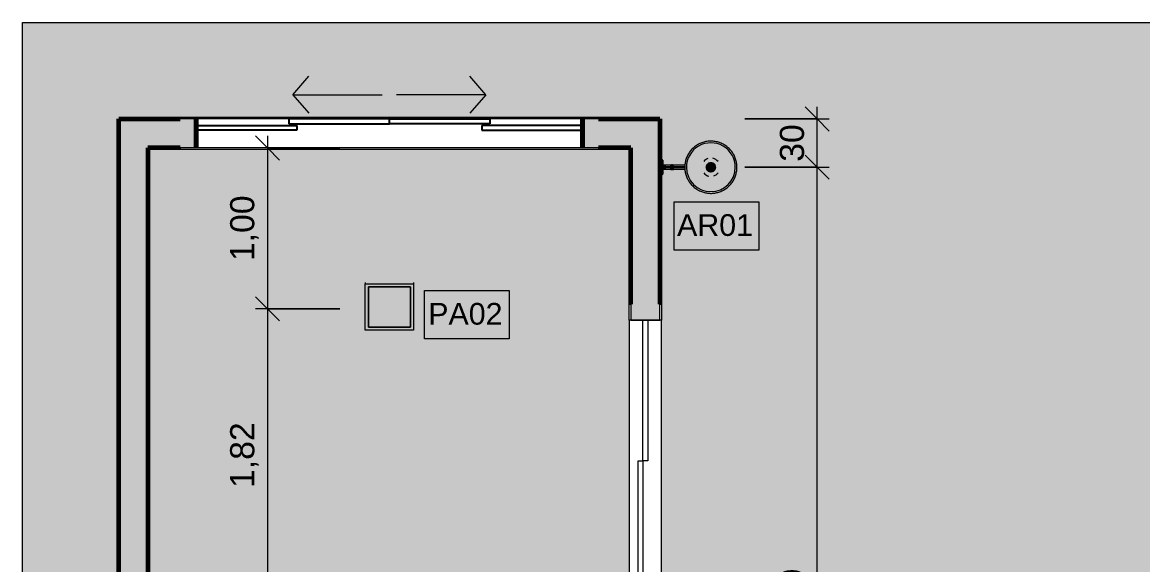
# Model space of a CAD drawing. Header units: millimetres. Extents: x -6870 to 15161, y -43670 to -3200.
# Drawn here: x 1241 to 8201, y -39839 to -36470 of the extents above; entities that cross this region are included whole.
import ezdxf

# ---------------------------------------------------------------- set-up
doc = ezdxf.new("R2010")
doc.units = ezdxf.units.MM
for name, color, linetype, lineweight in [('A-ANNO-DIMS', 211, 'Continuous', 9), ('A-ANNO-DIMS-75', 211, 'Continuous', 9), ('A-DOOR', 31, 'Continuous', 9), ('A-GLAZ', 151, 'Continuous', 9), ('A-ROOF', 132, 'Continuous', 9), ('A-ROOF-PATT', 132, 'Continuous', 9), ('A-WALL', 113, 'Continuous', 25), ('A-WALL-PATT', 111, 'Continuous', 25), ('E-LITE-EQPM', 33, 'Continuous', 9), ('E-LITE-EQPM-IDEN', 33, 'Continuous', 9)]:
    doc.layers.add(name, color=color, linetype=linetype, lineweight=lineweight)
doc.styles.add('@Arial Unicode MS', font='ARIALUNI.TTF', dxfattribs={"height": 150})
doc.styles.add('Arial', font='arial.ttf', dxfattribs={"height": 135})
doc.dimstyles.new('CRT_-__Metros_-_Linha_de_chamada_3_5_mm', dxfattribs={"dimscale": 304.8, "dimtxt": 150.876728, "dimasz": 0.492126, "dimexe": 0.246063, "dimexo": 0.0625, "dimgap": 0.123031, "dimtad": 1, "dimlfac": 0.001, "dimrnd": 0.01, "dimzin": 0, "dimdsep": 46, "dimtxsty": '@Arial Unicode MS', "dimblk1": 'OBLIQUE', "dimblk2": 'OBLIQUE', "dimsah": 1, "dimcen": 0.09, "dimdle": 0.246063, "dimazin": 0, "dimtfac": 1, "dimtdec": 4, "dimtix": 1, "dimtmove": 0, "dimatfit": 3, "dimfxl": 1.476378, "dimfxlon": 1, "dimtvp": 1, "dimtolj": 1, "dimtzin": 0, "dimarcsym": 2})
doc.dimstyles.new('CRT_-__Metros_-_Linha_de_chamada_3_5_mm_1', dxfattribs={"dimscale": 304.8, "dimtxt": 150.876728, "dimasz": 0.492126, "dimexe": 0.246063, "dimexo": 0.0625, "dimgap": 0.123031, "dimtad": 1, "dimdec": 0, "dimlfac": 0.1, "dimdsep": 46, "dimtxsty": '@Arial Unicode MS', "dimblk1": 'OBLIQUE', "dimblk2": 'OBLIQUE', "dimsah": 1, "dimcen": 0.09, "dimdle": 0.246063, "dimazin": 0, "dimtfac": 1, "dimtdec": 4, "dimtix": 1, "dimtmove": 0, "dimatfit": 3, "dimfxl": 1.476378, "dimfxlon": 1, "dimtvp": 1, "dimtolj": 1, "dimtzin": 0, "dimarcsym": 2})

# ---------------------------------------------------------------- blocks, each defined once
blk = doc.blocks.new('Porta correr 4 folhas oficina - 350 x 210-4288001-PLANTA DE FORRO TÉRREO GARAGEM')
at = {"layer": 'A-DOOR'}
for p, q in [((1749, 100), (-1749, 100)), ((1749, -100), (1749, 100)), ((1749, 100), (1849, 100)), ((1849, 90), (1750, 90)), ((1750, 90), (1750, -90)), ((1849, 100), (1849, 90)), ((0, 45), (875, 45)), ((875, 15), (0, 15)), ((875, 45), (875, 15)), ((875, -15), (875, 15)), ((875, 15), (1750, 15)), ((1750, 15), (1750, -15)), ((1750, -15), (875, -15)), ((-1749, -100), (1749, -100)), ((1849, -100), (1749, -100)), ((1750, -90), (1849, -90)), ((1849, -90), (1849, -100))]:
    blk.add_line(p, q, dxfattribs=at)
blk = doc.blocks.new('CRT_JAN_Correr_Vidro e Madeira_4 Folhas - 240x90 cm-3838063-PLANTA DE FORRO TÉRREO GARAGEM')
at = {"layer": 'A-GLAZ'}
for p, q in [((-1308.2, 90), (-1308.2, 100)), ((-1308.2, 100), (1291.8, 100)), ((-1308.2, 90), (1291.8, 90)), ((-1218.2, -90), (-1218.2, 90)), ((-1208.2, 90), (-1208.2, -90)), ((1191.8, 90), (1191.8, -90)), ((1201.8, 90), (1201.8, -90)), ((1291.8, 90), (1291.8, 100)), ((-1308.2, -100), (-1308.2, -90)), ((-1308.2, -90), (1291.8, -90)), ((-1308.2, -100), (1291.8, -100)), ((-608.2, -240), (-508.2, -125)), ((591.8, -240), (491.8, -125)), ((1291.8, -100), (1291.8, -90)), ((-608.2, -240), (-508.2, -355)), ((-608.2, -240), (-53.2, -240)), ((591.8, -240), (36.8, -240)), ((591.8, -240), (491.8, -355))]:
    blk.add_line(p, q, dxfattribs=at)
at = {"layer": 'A-GLAZ', "lineweight": 25}
for p, q in [((-1208.2, -20), (-1208.2, -50)), ((-583.2, -20), (-1208.2, -20)), ((-1208.2, -50), (-583.2, -50)), ((-633.2, -90), (-633.2, -60)), ((-633.2, -60), (-8.2, -60)), ((-583.2, -50), (-583.2, -20)), ((-8.2, -60), (-8.2, -90)), ((616.8, -60), (-8.2, -60)), ((-8.2, -60), (-8.2, -90)), ((566.8, -50), (566.8, -20)), ((566.8, -20), (1191.8, -20)), ((1191.8, -50), (566.8, -50)), ((616.8, -90), (616.8, -60)), ((1191.8, -20), (1191.8, -50)), ((-8.2, -90), (-633.2, -90)), ((-8.2, -90), (616.8, -90))]:
    blk.add_line(p, q, dxfattribs=at)
blk = doc.blocks.new('Arandela Delta - Ligado-4914364-PLANTA DE FORRO TÉRREO GARAGEM')
at = {"layer": 'E-LITE-EQPM'}
for points in [[(-50, -12.2), (-24.9, -12.2), (-25.8, 0), (-50, 0)], [(-24.9, 0), (-24.9, -12.2), (24.9, -12.2), (24.9, 0), (-16, 0)], [(24.9, 0), (25.8, -12.2), (50, -12.2), (50, 0), (25.8, 0)], [(-47.8, -13.8), (-46.3, -14.6), (-44.6, -16.3), (-43.5, -19.1), (-19.3, -18.8), (-20.7, -16.7), (-20.7, -15.8), (-22.5, -14.7), (-23.8, -15.6), (-25.5, -14.1), (-30, -13.5), (-44.6, -13.6)], [(-23.8, -13.5), (-20.7, -15.2), (-19.3, -17.6), (-18.6, -19.1), (18.9, -19.1), (20.7, -15.2), (22, -13.5), (-23.3, -13.5)], [(-16.2, -76), (-14.7, -82.2), (-13.4, -84.4), (-8.8, -83), (-8, -83), (-8.8, -68.9), (-13.5, -67.5), (-15.5, -70.9), (-16, -74.7)], [(-6, -27.2), (6, -27.2), (6, -20), (-6, -20)], [(-6, -31.5), (-6, -37.5), (-1.5, -37), (-1.5, -27.4), (1.5, -27.4), (1.5, -37.5), (6, -37.5), (6, -27.2), (-6, -27.4), (-6, -31)], [(-1.5, -90.3), (-1.5, -115.2), (1.5, -115.2), (0.9, -27.4), (-1.5, -27.4), (-1.5, -76.5)], [(8, -77.6), (8.8, -83), (13.4, -84.4), (15.4, -81), (16.2, -76), (14.8, -69.8), (13.5, -67.5), (8.8, -68.9), (8, -69), (8, -77.4)], [(18.9, -19.1), (43.5, -19.1), (45.3, -15.5), (45.5, -14.4), (44.6, -13.6), (29.3, -13.5), (25, -14.3), (23.8, -15.6), (22, -15), (20.7, -16.7), (20.9, -17.1), (19.3, -18.8)], [(-1.5, -115.2), (-1.5, -155.4), (1.5, -155.3), (1.5, -115.2)], [(-162.2, -317.5), (-159.8, -344.3), (-156.6, -358.9), (-150, -378.1), (-146.7, -386.7), (-138.4, -402.1), (-128, -416.9), (-114.7, -431.7), (-101.8, -443.2), (-92.6, -450.7), (-64.9, -465.9), (-42.8, -473.6), (-36.5, -475.6), (-18.2, -478.6), (0, -479.7), (0, -477.3), (-41.4, -471.8), (-79.9, -455.9), (-113, -430.5), (-138.4, -397.4), (-154.3, -358.9), (-159.5, -315), (-154.1, -275.5), (-136.4, -235), (-113, -204.5), (-79.9, -179.1), (-41.4, -163.2), (0, -157.7), (0, -155.3), (-25.7, -157.7), (-41.4, -160.9), (-54, -164.8), (-73.2, -173.2), (-92.6, -184.3), (-115.9, -204.5), (-130, -220.5), (-141.2, -237.7), (-150.3, -256.5), (-156.8, -276.2), (-160.9, -296.7), (-162, -315)], [(-159.8, -317.5), (-154.3, -358.9), (-138.4, -397.4), (-113, -430.5), (-79.9, -455.9), (-41.4, -471.8), (0, -477.3), (0, -469.3), (-42.8, -463.2), (-82.1, -445.2), (-114.7, -416.9), (-138.1, -380.6), (-150.3, -339.1), (-150.3, -295.9), (-138.1, -254.4), (-114.7, -218.1), (-82.1, -189.8), (-42.8, -171.8), (0, -165.7), (0, -157.7), (-41.4, -163.2), (-79.9, -179.1), (-113, -204.5), (-138.4, -237.6), (-154.3, -276.1), (-159.5, -315)], [(-150.3, -295.9), (-150.2, -339.4), (-137.5, -381.6), (-112.7, -418.7), (-79.9, -446.2), (-40.7, -463.5), (0, -469.3), (-0.2, -374.3), (-25.7, -367.9), (-45, -351.7), (-55.4, -328.2), (-55.2, -304.3), (-42.9, -280.9), (-22.5, -265.8), (0, -260.6), (0, -165.7), (-43.3, -172), (-83.1, -190.6), (-116.1, -220.2), (-138.9, -257), (-150.3, -295.8)], [(0, -157.7), (41.4, -163.2), (79.9, -179.1), (113, -204.5), (138.4, -237.6), (154.3, -276.1), (159.8, -317.5), (154.3, -358.9), (138.4, -397.4), (113, -430.5), (79.9, -455.9), (41.4, -471.8), (0, -477.3), (0, -479.7), (25.7, -477.3), (41.4, -474), (64.9, -465.9), (74.4, -461.3), (96.4, -447.6), (116, -430.5), (119.3, -427.4), (129.8, -414.8), (141.2, -397.3), (150.3, -378.5), (156.8, -358.8), (160.9, -338.3), (162, -315), (159.8, -290.7), (156.6, -276.1), (150, -256.9), (146.7, -248.3), (138.4, -232.9), (128, -218.1), (114.7, -203.3), (99.3, -189.8), (88.5, -181.9), (64.9, -169.1), (42.8, -161.4), (36.5, -159.4), (18.2, -156.4), (0, -155.3), (0, -156.8)], [(0, -165.7), (42.8, -171.8), (82.1, -189.8), (114.7, -218.1), (138.1, -254.4), (150.3, -295.9), (150.3, -339.1), (137.5, -381.6), (114.7, -416.9), (82.1, -445.2), (42.8, -463.2), (0, -469.3), (0, -477.3), (41.4, -471.8), (79.9, -455.9), (113, -430.5), (138.4, -397.4), (154.3, -358.9), (159.5, -315), (154.3, -276.1), (138.4, -237.6), (113, -204.5), (79.9, -179.1), (41.4, -163.2), (0, -157.7)], [(0, -170.1), (0, -260.6), (25.7, -267.1), (45, -283.3), (55.4, -307.6), (55.1, -330.7), (42.9, -354.1), (22, -369.3), (0, -374.4), (0, -469.3), (43.3, -463), (83.1, -444.4), (116.1, -414.8), (138.8, -378.1), (150.3, -339.1), (150.2, -295.6), (137.6, -253.6), (112.9, -216.5), (79.9, -188.8), (41.4, -171.6), (0, -165.7), (0, -167)], [(-55.4, -325), (-55.4, -330.2), (-44.5, -353), (-24.7, -368.7), (0, -374.4), (0, -351.1), (-16.8, -346.6), (-29.1, -334.3), (-33.6, -317.5), (-29.1, -300.7), (-16, -288.2), (0, -283.9), (0, -260.6), (-24.7, -266.3), (-44.5, -282), (-55.4, -304.8), (-55.4, -317.5)], [(0, -275.2), (0, -283.9), (16.8, -288.4), (29.1, -300.7), (33.6, -317.5), (29.1, -334.3), (16.8, -346.6), (0, -351.1), (0, -374.4), (24.7, -368.7), (44.5, -353), (55.4, -330.2), (55.4, -304.8), (44.5, -282), (22, -265.7), (0, -260.6), (0, -273.9)], [(-33.6, -317.5), (-29.1, -334.3), (-16, -346.8), (0, -351.1), (0, -283.9), (-16.8, -288.4), (-29.1, -300.7), (-33, -315)], [(0, -317.5), (0, -351.1), (16.8, -346.6), (29.1, -334.3), (33.6, -317.5), (29.1, -300.7), (16.8, -288.4), (0, -283.9), (0, -315)]]:
    blk.add_hatch(color=133, dxfattribs=at).paths.add_polyline_path(points)
h = blk.add_hatch(color=133, dxfattribs=at)
h.paths.add_polyline_path([(-18.7, -12.2), (-17.9, -12.7), (-16, -12.2)])
h.paths.add_polyline_path([(-24.9, -12.6), (-20.2, -12.7), (-18.7, -12.2)])
h = blk.add_hatch(color=133, dxfattribs=at)
h.paths.add_polyline_path([(-12.2, -156.1), (-1.5, -155.3), (-1.6, -83.1), (-12.2, -84.4), (-12.2, -155.3)])
h.paths.add_polyline_path([(-12.2, -20), (-11.9, -68.3), (-8, -68.4), (-1.5, -68.1), (-1.5, -37.5), (-6, -37.5), (-6, -20), (-8.6, -20)])
h = blk.add_hatch(color=133, dxfattribs=at)
h.paths.add_polyline_path([(-8, -68.4), (-8, -71.5), (-1.5, -70.8), (-1.5, -68.9)])
h.paths.add_polyline_path([(1.5, -69.1), (1.5, -71.5), (8, -70.8), (8, -68.4), (1.5, -68.9)])
h = blk.add_hatch(color=133, dxfattribs=at)
h.paths.add_polyline_path([(1.5, -101.6), (1.5, -155.4), (12.2, -155.3), (11.6, -83.6), (7, -83.5), (1.5, -83.1), (1.5, -98.7)])
h.paths.add_polyline_path([(1.5, -68.9), (12.2, -67.5), (12.2, -20), (6, -20), (6, -37.5), (1.5, -37.5), (1.5, -68.1)])
h = blk.add_hatch(color=133, dxfattribs=at)
h.paths.add_polyline_path([(-8, -80.5), (-1.5, -80.5), (-1.5, -71.5), (-8, -71.8), (-8, -76.5)])
h.paths.add_polyline_path([(1.5, -71.8), (1.5, -80.5), (8, -80.5), (8, -71.5), (1.5, -71.5)])
h = blk.add_hatch(color=133, dxfattribs=at)
h.paths.add_polyline_path([(-8, -81.1), (-8, -83.5), (-1.5, -82.9), (-1.5, -80.5), (-8, -80.9)])
h.paths.add_polyline_path([(1.5, -82.9), (1.5, -83.1), (8, -83.5), (8, -80.5), (1.5, -81.1)])
for p, q in [((-50, 0), (-50, -12.2)), ((-24.9, 0), (-24.9, -12.2)), ((24.9, 0), (24.9, -12.2)), ((50, -12.2), (50, 0)), ((-12.2, -20), (-12.2, -68.1)), ((-12.2, -20), (-6.3, -20)), ((-8, -68.4), (-8, -71.5)), ((6, -20), (-6, -20)), ((-6, -20), (-6, -27.2)), ((-6, -27.2), (-6, -37.5)), ((-6, -27.2), (6, -27.2)), ((-6, -37.6), (-1.5, -37.6)), ((-1.5, -27.2), (-1.5, -115.2)), ((1.5, -115.2), (1.5, -27.2)), ((1.5, -37.6), (6, -37.6)), ((6, -27.2), (6, -20)), ((6, -37.5), (6, -27.2)), ((6.3, -20), (12.2, -20)), ((8, -71.5), (8, -68.4)), ((12.2, -68.1), (12.2, -20)), ((-12.2, -83.9), (-12.2, -156.1)), ((-8, -71.5), (-8, -80.5)), ((-8, -71.5), (-1.5, -71.5)), ((-8, -80.5), (-8, -83.5)), ((-8, -80.5), (-1.5, -80.5)), ((-1.5, -115.2), (-1.5, -155.4)), ((1.5, -71.5), (8, -71.5)), ((1.5, -80.5), (8, -80.5)), ((1.5, -155.4), (1.5, -115.2)), ((8, -80.5), (8, -71.5)), ((8, -83.5), (8, -80.5)), ((12.2, -156), (12.2, -83.9))]:
    blk.add_line(p, q, dxfattribs=at)
at = {"layer": 'E-LITE-EQPM', "flags": 128}
for points in [[(-42.5, -20), (-41.2, -20), (-40, -20), (-38.8, -20), (-37.5, -20), (-36.3, -20), (-35.2, -20), (-34, -20), (-32.9, -20), (-31.8, -20), (-30.7, -20), (-29.7, -20), (-28.7, -20), (-27.7, -20), (-26.8, -20), (-25.9, -20), (-25, -20), (-24.2, -20), (-23.4, -20), (-22.7, -20), (-22, -20), (-21.4, -20), (-20.8, -20), (-20.2, -20), (-19.7, -20), (-19.3, -20), (-18.8, -20), (-18.5, -20), (-18.2, -20), (-18.1, -20)], [(-18.1, -20), (-18.4, -20), (-18.8, -20), (-19.1, -20), (-19.6, -20), (-20.1, -20), (-20.6, -20), (-21.2, -20), (-21.9, -20), (-22.5, -20), (-23.3, -20), (-24, -20), (-24.8, -20), (-25.7, -20), (-26.6, -20), (-27.5, -20), (-28.5, -20), (-29.5, -20), (-30.5, -20), (-31.5, -20), (-32.6, -20), (-33.7, -20), (-34.9, -20), (-36.1, -20), (-37.2, -20), (-38.5, -20), (-39.7, -20), (-40.9, -20), (-42.2, -20), (-42.5, -20)], [(-13.5, -85.1), (-13.9, -84.5), (-14.2, -83.9), (-14.5, -83.3), (-14.8, -82.7), (-15.1, -82.1), (-15.3, -81.5), (-15.5, -80.8), (-15.7, -80.2), (-15.9, -79.5), (-16, -78.8), (-16.1, -78.2), (-16.2, -77.5), (-16.2, -76.8), (-16.2, -76.1), (-16.2, -75.4), (-16.2, -74.8), (-16.1, -74.1), (-16.1, -73.4), (-15.9, -72.7), (-15.8, -72.1), (-15.6, -71.4), (-15.4, -70.8), (-15.2, -70.1), (-15, -69.5), (-14.7, -68.9), (-14.4, -68.2), (-14.1, -67.6), (-13.8, -67.1), (-13.6, -66.8)], [(-12.4, -66.1), (-13.5, -66.7), (-13.5, -67.5), (-11.9, -68.3), (-8.8, -68.9), (-4.7, -69.3), (-1.5, -69.5)], [(-9.8, -68), (-11.2, -67.6), (-11.8, -67.1)], [(-1.5, -68.9), (-2.9, -68.9), (-5.5, -68.7), (-7.9, -68.4)], [(1.5, -69.5), (4.7, -69.3), (8.8, -68.9), (11.9, -68.3), (13.5, -67.5), (13.5, -66.7), (12.4, -66.1)], [(7.9, -68.4), (5.5, -68.7), (2.9, -68.9), (1.5, -68.9)], [(11.8, -67.1), (11.2, -67.6), (9.8, -68), (8.7, -68.3)], [(13.6, -66.8), (14, -67.4), (14.3, -68), (14.6, -68.6), (14.9, -69.3), (15.1, -69.9), (15.4, -70.5), (15.6, -71.2), (15.7, -71.8), (15.9, -72.5), (16, -73.2), (16.1, -73.8), (16.2, -74.5), (16.2, -75.2), (16.2, -75.9), (16.2, -76.6), (16.2, -77.2), (16.1, -77.9), (16, -78.6), (15.9, -79.3), (15.8, -79.9), (15.6, -80.6), (15.4, -81.2), (15.2, -81.9), (14.9, -82.5), (14.6, -83.1), (14.3, -83.7), (14, -84.3), (13.7, -84.9), (13.5, -85.1)], [(18.1, -20), (18.4, -20), (18.8, -20), (19.1, -20), (19.6, -20), (20.1, -20), (20.6, -20), (21.2, -20), (21.9, -20), (22.5, -20), (23.3, -20), (24, -20), (24.8, -20), (25.7, -20), (26.6, -20), (27.5, -20), (28.5, -20), (29.5, -20), (30.5, -20), (31.5, -20), (32.6, -20), (33.7, -20), (34.9, -20), (36.1, -20), (37.2, -20), (38.5, -20), (39.7, -20), (40.9, -20), (42.2, -20), (42.5, -20)], [(42.5, -20), (41.2, -20), (40, -20), (38.8, -20), (37.5, -20), (36.3, -20), (35.2, -20), (34, -20), (32.9, -20), (31.8, -20), (30.7, -20), (29.7, -20), (28.7, -20), (27.7, -20), (26.8, -20), (25.9, -20), (25, -20), (24.2, -20), (23.4, -20), (22.7, -20), (22, -20), (21.4, -20), (20.8, -20), (20.2, -20), (19.7, -20), (19.3, -20), (18.8, -20), (18.5, -20), (18.2, -20), (18.1, -20)], [(-11.8, -84.9), (-11.2, -84.4), (-9.8, -83.9)], [(-7.9, -83.5), (-5.5, -83.3), (-2.9, -83.1), (-1.5, -83)], [(1.5, -83), (2.9, -83.1), (5.5, -83.3), (7.9, -83.5)], [(8.7, -83.7), (9.8, -83.9), (11.2, -84.4), (11.8, -84.9)], [(0, -155.3), (-6.5, -155.4), (-13, -155.8), (-19.4, -156.4), (-25.8, -157.3), (-32.2, -158.5), (-38.6, -159.9), (-44.8, -161.6), (-51, -163.5), (-57.2, -165.7), (-63.2, -168.1), (-69.1, -170.7), (-74.9, -173.6), (-80.6, -176.7), (-86.2, -180), (-91.6, -183.6), (-96.9, -187.4), (-102, -191.4), (-107, -195.5), (-111.8, -199.9), (-116.4, -204.5), (-120.8, -209.2), (-125, -214.1), (-129.1, -219.2), (-132.9, -224.5), (-136.5, -229.8), (-139.9, -235.4), (-143.1, -241), (-146, -246.8), (-148.7, -252.7), (-151.2, -258.7), (-153.4, -264.8), (-155.4, -271), (-157.2, -277.2), (-158.6, -283.6), (-159.9, -289.9), (-160.8, -296.3), (-161.6, -302.8), (-162, -309.3), (-162.2, -315.7), (-162.2, -322.2), (-161.8, -328.7), (-161.3, -335.2), (-160.4, -341.6), (-159.3, -348), (-158, -354.4), (-156.4, -360.6), (-154.5, -366.9), (-152.4, -373), (-150.1, -379.1), (-147.5, -385), (-144.7, -390.9), (-141.7, -396.6), (-138.4, -402.2), (-134.9, -407.7), (-131.2, -413), (-127.2, -418.1), (-123.1, -423.2), (-118.8, -428), (-114.3, -432.7), (-109.6, -437.1), (-104.7, -441.4), (-99.7, -445.5), (-94.5, -449.4), (-89.1, -453.1), (-83.6, -456.5), (-78, -459.7), (-72.3, -462.8), (-66.4, -465.5), (-60.4, -468.1), (-54.3, -470.4), (-48.2, -472.4), (-42, -474.2), (-35.7, -475.8), (-29.3, -477.1), (-22.9, -478.1), (-16.5, -478.9), (-10, -479.4), (-3.5, -479.7), (0, -479.7)], [(0, -479.7), (6.5, -479.6), (13, -479.2), (19.4, -478.6), (25.8, -477.7), (32.2, -476.5), (38.6, -475.1), (44.8, -473.4), (51, -471.5), (57.2, -469.3), (63.2, -466.9), (69.1, -464.3), (74.9, -461.4), (80.6, -458.3), (86.2, -455), (91.6, -451.4), (96.9, -447.6), (102, -443.6), (107, -439.5), (111.8, -435.1), (116.4, -430.5), (120.8, -425.8), (125, -420.9), (129.1, -415.8), (132.9, -410.5), (136.5, -405.2), (139.9, -399.6), (143.1, -394), (146, -388.2), (148.7, -382.3), (151.2, -376.3), (153.4, -370.2), (155.4, -364), (157.2, -357.8), (158.6, -351.4), (159.9, -345.1), (160.8, -338.7), (161.6, -332.2), (162, -325.7), (162.2, -319.3), (162.2, -312.8), (161.8, -306.3), (161.3, -299.8), (160.4, -293.4), (159.3, -287), (158, -280.6), (156.4, -274.4), (154.5, -268.1), (152.4, -262), (150.1, -255.9), (147.5, -250), (144.7, -244.1), (141.7, -238.4), (138.4, -232.8), (134.9, -227.3), (131.2, -222), (127.2, -216.9), (123.1, -211.8), (118.8, -207), (114.3, -202.3), (109.6, -197.9), (104.7, -193.6), (99.7, -189.5), (94.5, -185.6), (89.1, -181.9), (83.6, -178.5), (78, -175.3), (72.3, -172.2), (66.4, -169.5), (60.4, -166.9), (54.3, -164.6), (48.2, -162.6), (42, -160.8), (35.7, -159.2), (29.3, -157.9), (22.9, -156.9), (16.5, -156.1), (10, -155.6), (3.5, -155.3), (0, -155.3)]]:
    blk.add_lwpolyline(points, dxfattribs=at)
at = {"layer": 'E-LITE-EQPM'}
for radius, start, end in [(151.8, 90, 270), (151.8, 270, 90), (56.9, 128.57143, 167.14286), (56.9, 20.00024, 51.42857), (56.9, 200.00024, 231.42857), (56.9, 308.57143, 347.14286)]:
    blk.add_arc((0, -317.5), radius, start, end, dxfattribs=at)
for points, knots in [([(-50, -12.2), (-50, -12.3), (-50, -12.4), (-50, -12.6), (-49.9, -12.8), (-49.8, -12.9), (-49.7, -13), (-49.6, -13.1), (-49.5, -13.2), (-49.4, -13.3), (-49.3, -13.4), (-49.1, -13.5), (-49, -13.5), (-48.9, -13.5)], [0, 0, 0, 0, 0.083333, 0.166667, 0.25, 0.333333, 0.416667, 0.5, 0.583333, 0.666667, 0.75, 0.833333, 1, 1, 1, 1]), ([(-50, -12.6), (-49.9, -12.6), (-49.9, -12.8), (-49.8, -12.9), (-49.7, -13), (-49.6, -13.1), (-49.5, -13.2), (-49.4, -13.3), (-49.3, -13.4), (-49.1, -13.5), (-49, -13.5), (-48.9, -13.5)], [-0.8333333, -0.8333333, -0.8333333, -0.8333333, -0.75, -0.6666667, -0.5833333, -0.5, -0.4166667, -0.3333333, -0.25, -0.1666667, 0, 0, 0, 0]), ([(-48.9, -13.5), (-48.5, -13.6), (-47.8, -13.8), (-46.8, -14.2), (-46.1, -14.7), (-45.5, -15.2), (-45.1, -15.6), (-44.8, -16), (-44.5, -16.3), (-44.2, -16.9), (-43.8, -17.8), (-43.6, -18.6), (-43.5, -19.1)], [0, 0, 0, 0, 0.166667, 0.333333, 0.416667, 0.5, 0.583333, 0.625, 0.666667, 0.75, 0.833333, 1, 1, 1, 1]), ([(-43.5, -19.1), (-43.5, -19.2), (-43.4, -19.4), (-43.3, -19.6), (-43.2, -19.7), (-43.1, -19.8), (-42.9, -19.9), (-42.7, -20), (-42.6, -20), (-42.5, -20)], [-1, -1, -1, -1, -0.833333, -0.708333, -0.583333, -0.458333, -0.333333, -0.166667, 0, 0, 0, 0]), ([(-43.5, -19.1), (-43.5, -19.2), (-43.4, -19.4), (-43.3, -19.6), (-43.2, -19.8), (-43, -19.9), (-42.8, -20), (-42.6, -20), (-42.5, -20)], [0, 0, 0, 0, 0.166667, 0.333333, 0.458333, 0.583333, 0.75, 1, 1, 1, 1]), ([(-24.7, -12.9), (-24.7, -12.9), (-24.6, -13), (-24.6, -13.1), (-24.4, -13.2), (-24.3, -13.3), (-24.2, -13.4), (-24, -13.5), (-23.9, -13.5), (-23.8, -13.5)], [-0.6666667, -0.6666667, -0.6666667, -0.6666667, -0.5833333, -0.5, -0.4166667, -0.3333333, -0.25, -0.1666667, 0, 0, 0, 0]), ([(-24.7, -12.9), (-24.7, -12.9), (-24.6, -13), (-24.6, -13.1), (-24.4, -13.2), (-24.3, -13.3), (-24.2, -13.4), (-24, -13.5), (-23.9, -13.5), (-23.8, -13.5)], [-0.6666667, -0.6666667, -0.6666667, -0.6666667, -0.5833333, -0.5, -0.4166667, -0.3333333, -0.25, -0.1666667, 0, 0, 0, 0]), ([(-23.8, -13.5), (-23.4, -13.6), (-22.7, -13.8), (-21.8, -14.3), (-21.1, -14.8), (-20.7, -15.2), (-20.2, -15.7), (-19.9, -16.3), (-19.5, -16.9), (-19.2, -17.8), (-19, -18.6), (-18.9, -19.1)], [-1, -1, -1, -1, -0.833333, -0.666667, -0.583333, -0.5, -0.416667, -0.333333, -0.25, -0.166667, 0, 0, 0, 0]), ([(-18.9, -19.1), (-18.9, -19.2), (-18.9, -19.4), (-18.8, -19.6), (-18.7, -19.7), (-18.6, -19.8), (-18.5, -19.9), (-18.3, -20), (-18.2, -20), (-18.1, -20)], [-1, -1, -1, -1, -0.833333, -0.708333, -0.583333, -0.458333, -0.333333, -0.166667, 0, 0, 0, 0]), ([(-18.9, -19.1), (-18.9, -19.3), (-18.9, -19.5), (-18.7, -19.7), (-18.6, -19.8), (-18.5, -19.9), (-18.3, -20), (-18.2, -20), (-18.1, -20)], [-1, -1, -1, -1, -0.75, -0.583333, -0.458333, -0.333333, -0.166667, 0, 0, 0, 0]), ([(18.9, -19.1), (18.9, -19.3), (18.9, -19.5), (18.7, -19.7), (18.6, -19.8), (18.5, -19.9), (18.3, -20), (18.2, -20), (18.1, -20)], [-1, -1, -1, -1, -0.75, -0.583333, -0.458333, -0.333333, -0.166667, 0, 0, 0, 0]), ([(18.9, -19.1), (18.9, -19.2), (18.9, -19.4), (18.8, -19.6), (18.7, -19.7), (18.6, -19.8), (18.5, -19.9), (18.3, -20), (18.2, -20), (18.1, -20)], [-1, -1, -1, -1, -0.833333, -0.708333, -0.583333, -0.458333, -0.333333, -0.166667, 0, 0, 0, 0]), ([(23.8, -13.5), (23.5, -13.6), (22.7, -13.8), (21.6, -14.4), (20.8, -15), (20.2, -15.7), (19.7, -16.5), (19.2, -17.6), (19, -18.6), (18.9, -19.1)], [-1, -1, -1, -1, -0.833333, -0.666667, -0.5, -0.416667, -0.333333, -0.166667, 0, 0, 0, 0]), ([(24.9, -12.2), (24.9, -12.3), (24.9, -12.4), (24.9, -12.6), (24.8, -12.7), (24.7, -12.9), (24.6, -13), (24.6, -13.1), (24.4, -13.2), (24.3, -13.3), (24.2, -13.4), (24, -13.5), (23.9, -13.5), (23.8, -13.5)], [-1, -1, -1, -1, -0.916667, -0.833333, -0.75, -0.666667, -0.583333, -0.5, -0.416667, -0.333333, -0.25, -0.166667, 0, 0, 0, 0]), ([(24.9, -12.2), (24.9, -12.3), (24.9, -12.4), (24.9, -12.6), (24.8, -12.7), (24.7, -12.9), (24.6, -13), (24.6, -13.1), (24.4, -13.2), (24.3, -13.3), (24.2, -13.4), (24, -13.5), (23.9, -13.5), (23.8, -13.5)], [-1, -1, -1, -1, -0.916667, -0.833333, -0.75, -0.666667, -0.583333, -0.5, -0.416667, -0.333333, -0.25, -0.166667, 0, 0, 0, 0]), ([(42.5, -20), (42.6, -20), (42.7, -20), (42.9, -19.9), (43.1, -19.8), (43.2, -19.7), (43.3, -19.6), (43.4, -19.4), (43.5, -19.2), (43.5, -19.1)], [-1, -1, -1, -1, -0.833333, -0.666667, -0.541667, -0.416667, -0.291667, -0.166667, 0, 0, 0, 0]), ([(43.5, -19.1), (43.5, -19.2), (43.4, -19.4), (43.3, -19.6), (43.2, -19.7), (43.1, -19.8), (42.9, -19.9), (42.7, -20), (42.6, -20), (42.5, -20)], [-1, -1, -1, -1, -0.833333, -0.708333, -0.583333, -0.458333, -0.333333, -0.166667, 0, 0, 0, 0]), ([(48.9, -13.5), (48.5, -13.6), (47.7, -13.8), (46.8, -14.2), (46.1, -14.7), (45.5, -15.2), (45.1, -15.6), (44.8, -16), (44.6, -16.2), (44.4, -16.6), (44.1, -17), (43.8, -17.8), (43.6, -18.6), (43.5, -19.1)], [-1, -1, -1, -1, -0.833333, -0.666667, -0.583333, -0.5, -0.416667, -0.375, -0.333333, -0.291667, -0.25, -0.166667, 0, 0, 0, 0]), ([(50, -12.2), (50, -12.3), (50, -12.4), (50, -12.6), (49.9, -12.8), (49.8, -12.9), (49.7, -13), (49.6, -13.1), (49.5, -13.2), (49.4, -13.3), (49.3, -13.4), (49.1, -13.5), (49, -13.5), (48.9, -13.5)], [-1, -1, -1, -1, -0.916667, -0.833333, -0.75, -0.666667, -0.583333, -0.5, -0.416667, -0.333333, -0.25, -0.166667, 0, 0, 0, 0]), ([(48.9, -13.5), (49, -13.5), (49.1, -13.5), (49.3, -13.4), (49.4, -13.3), (49.5, -13.2), (49.6, -13.1), (49.7, -13), (49.8, -12.9), (49.9, -12.8), (49.9, -12.6), (50, -12.6)], [-1, -1, -1, -1, -0.8333333, -0.75, -0.6666667, -0.5833333, -0.5, -0.4166667, -0.3333333, -0.25, -0.1666667, -0.1666667, -0.1666667, -0.1666667]), ([(-1.6, -82.5), (-3, -82.5), (-5.3, -82.6), (-8, -82.9), (-9.4, -83.1), (-10.5, -83.3), (-11.4, -83.5), (-12.3, -83.8), (-13.3, -84.2), (-13.7, -84.7), (-13.5, -85.2), (-13, -85.6), (-12.5, -85.8), (-12.4, -85.8)], [-0.9642161, -0.9642161, -0.9642161, -0.9642161, -0.8611111, -0.7916667, -0.7569444, -0.7222222, -0.6875, -0.6527778, -0.5833333, -0.5138889, -0.4444444, -0.3888889, -0.3633339, -0.3633339, -0.3633339, -0.3633339]), ([(12.4, -85.8), (12.7, -85.7), (13.1, -85.5), (13.5, -85.2), (13.7, -84.9), (13.5, -84.5), (12.9, -84), (11.9, -83.7), (10.5, -83.3), (8.8, -83), (6.8, -82.8), (4.7, -82.6), (2.9, -82.5), (1.8, -82.5), (1.6, -82.5)], [-0.6366661, -0.6366661, -0.6366661, -0.6366661, -0.5833333, -0.5486111, -0.5138889, -0.4444444, -0.3888889, -0.3333333, -0.2777778, -0.2222222, -0.1666667, -0.1111111, -0.0555556, -0.0357839, -0.0357839, -0.0357839, -0.0357839])]:
    blk.add_open_spline(points, degree=3, knots=knots, dxfattribs=at)
for points in [[(-48.9, -13.5), (-48.5, -13.6), (-47.7, -13.8), (-47, -14.1), (-46.6, -14.4)], [(-24.9, -12.2), (-24.9, -12.3), (-24.9, -12.4), (-24.9, -12.5), (-24.9, -12.6)], [(-24.9, -12.2), (-24.9, -12.3), (-24.9, -12.4), (-24.9, -12.5), (-24.9, -12.6)], [(46.6, -14.4), (47, -14.1), (47.8, -13.8), (48.5, -13.6), (48.9, -13.5)]]:
    blk.add_open_spline(points, degree=3, dxfattribs=at)
blk = doc.blocks.new('CRT_LUM_FAC_Plafon de sobrepor led - Plafon quadrado LED 30x30 cm-V5-PLANTA DE FORRO TÉRREO GARAGEM')
at = {"layer": 'E-LITE-EQPM'}
for points in [[(-47419.5, -38094.1), (-47134, -38094.1), (-47134, -38086), (-47434, -38086), (-47434, -38094.1)], [(-47352.9, -38363.5), (-47154, -38363.5), (-47154, -38113.4), (-47414, -38113.4), (-47414, -38363.5)]]:
    blk.add_hatch(color=133, dxfattribs=at).paths.add_polyline_path(points)
h = blk.add_hatch(color=133, dxfattribs=at)
h.paths.add_polyline_path([(-47419.5, -38382.7), (-47134, -38382.7), (-47134, -38094.1), (-47434, -38094.1), (-47434, -38382.7)])
h.paths.add_polyline_path([(-47286.4, -38363.5), (-47414, -38363.5), (-47414, -38113.4), (-47154, -38113.4), (-47154, -38363.5)])
for p, q in [((-47434, -38086), (-47434, -38094.1)), ((-47434, -38382.7), (-47434, -38094.1)), ((-47434, -38094.1), (-47134, -38094.1)), ((-47414, -38363.5), (-47414, -38113.4)), ((-47414, -38113.4), (-47154, -38113.4)), ((-47154, -38113.4), (-47414, -38113.4)), ((-47414, -38113.4), (-47414, -38363.5)), ((-47154, -38113.4), (-47154, -38363.5)), ((-47154, -38363.5), (-47154, -38113.4)), ((-47134, -38086), (-47134, -38094.1)), ((-47134, -38094.1), (-47134, -38382.7)), ((-47134, -38382.7), (-47434, -38382.7)), ((-47154, -38363.5), (-47414, -38363.5)), ((-47414, -38363.5), (-47154, -38363.5))]:
    blk.add_line(p, q, dxfattribs=at)
blk = doc.blocks.new('DIMBLOCK15-PLANTA DE FORRO TÉRREO GARAGEM')
at = {"layer": 'A-ANNO-DIMS-75', "lineweight": 18}
for p, q in [((6179.5, -37369.7), (6104.5, -37294.7)), ((6179.5, -37369.7), (6254.5, -37444.7)), ((6179.5, -42769.7), (6104.5, -42694.7)), ((6179.5, -42769.7), (6254.5, -42844.7))]:
    blk.add_line(p, q, dxfattribs=at)
at = {"layer": 'A-ANNO-DIMS-75'}
for p, q in [((5729.5, -37369.7), (6254.5, -37369.7)), ((6179.5, -37369.7), (5729.5, -37369.7)), ((6179.5, -42769.7), (6179.5, -37369.7)), ((5729.5, -42769.7), (6254.5, -42769.7)), ((6179.5, -42769.7), (5729.5, -42769.7))]:
    blk.add_line(p, q, dxfattribs=at)
at = {"layer": 'A-ANNO-DIMS-75', "color": 0, "insert": (5947.3, -40272.6), "char_height": 150, "width": 487.012, "attachment_point": 1, "rotation": 90, "line_spacing_factor": 1.117605, "style": '@Arial Unicode MS'}
blk.add_mtext('5,40', dxfattribs=at)
blk = doc.blocks.new('_Oblique')
at = {"color": 0, "linetype": 'ByBlock', "lineweight": -2}
blk.add_line((-0.5, -0.5), (0.5, 0.5), dxfattribs=at)
blk = doc.blocks.new('DIMBLOCK16-PLANTA DE FORRO TÉRREO GARAGEM')
at = {"layer": 'A-ANNO-DIMS-75', "lineweight": 18}
for p, q in [((6179.5, -37069.7), (6104.5, -36994.7)), ((6179.5, -37069.7), (6254.5, -37144.7)), ((6179.5, -37369.7), (6104.5, -37294.7)), ((6179.5, -37369.7), (6254.5, -37444.7))]:
    blk.add_line(p, q, dxfattribs=at)
at = {"layer": 'A-ANNO-DIMS-75'}
for p, q in [((6179.5, -37369.7), (6179.5, -36994.7)), ((5729.5, -37069.7), (6254.5, -37069.7)), ((6179.5, -37069.7), (5729.5, -37069.7)), ((5729.5, -37369.7), (6254.5, -37369.7)), ((6179.5, -37369.7), (5729.5, -37369.7))]:
    blk.add_line(p, q, dxfattribs=at)
at = {"layer": 'A-ANNO-DIMS-75', "color": 0, "insert": (5947.3, -37335.8), "char_height": 150, "width": 278.81, "attachment_point": 1, "rotation": 90, "line_spacing_factor": 1.117605, "style": '@Arial Unicode MS'}
blk.add_mtext('30', dxfattribs=at)
blk = doc.blocks.new('DIMBLOCK20-PLANTA DE FORRO TÉRREO GARAGEM')
at = {"layer": 'A-ANNO-DIMS-75', "lineweight": 18}
for p, q in [((2764, -37249.7), (2689, -37174.7)), ((2764, -37249.7), (2839, -37324.7)), ((2764, -38249.7), (2689, -38174.7)), ((2764, -38249.7), (2839, -38324.7))]:
    blk.add_line(p, q, dxfattribs=at)
at = {"layer": 'A-ANNO-DIMS-75'}
for p, q in [((2764, -37174.7), (2764, -38249.7)), ((3214, -37249.7), (2689, -37249.7)), ((2764, -37249.7), (3214, -37249.7)), ((3214, -38249.7), (2689, -38249.7)), ((2764, -38249.7), (3214, -38249.7))]:
    blk.add_line(p, q, dxfattribs=at)
at = {"layer": 'A-ANNO-DIMS-75', "color": 0, "insert": (2531.8, -37952.6), "char_height": 150, "width": 487.012, "attachment_point": 1, "rotation": 90, "line_spacing_factor": 1.117605, "style": '@Arial Unicode MS'}
blk.add_mtext('1,00', dxfattribs=at)
blk = doc.blocks.new('DIMBLOCK21-PLANTA DE FORRO TÉRREO GARAGEM')
at = {"layer": 'A-ANNO-DIMS-75', "lineweight": 18}
for p, q in [((2764, -38249.7), (2689, -38174.7)), ((2764, -38249.7), (2839, -38324.7)), ((2764, -40069.7), (2689, -39994.7)), ((2764, -40069.7), (2839, -40144.7))]:
    blk.add_line(p, q, dxfattribs=at)
at = {"layer": 'A-ANNO-DIMS-75'}
for p, q in [((3214, -38249.7), (2689, -38249.7)), ((2764, -38249.7), (2764, -40069.7)), ((2764, -38249.7), (3214, -38249.7)), ((3214, -40069.7), (2689, -40069.7)), ((2764, -40069.7), (3214, -40069.7))]:
    blk.add_line(p, q, dxfattribs=at)
at = {"layer": 'A-ANNO-DIMS-75', "color": 0, "insert": (2531.8, -39362.6), "char_height": 150, "width": 487.012, "attachment_point": 1, "rotation": 90, "line_spacing_factor": 1.117605, "style": '@Arial Unicode MS'}
blk.add_mtext('1,82', dxfattribs=at)
blk = doc.blocks.new('CRT_TAG_LUMINÁRIAS - Em caixas-4919060-PLANTA DE FORRO TÉRREO GARAGEM')
at = {"layer": 'E-LITE-EQPM-IDEN'}
for p, q in [((-5, -2.8), (-5, 1.2)), ((-5, 1.2), (2, 1.2)), ((2, 1.2), (2, -2.8)), ((2, -2.8), (-5, -2.8))]:
    blk.add_line(p, q, dxfattribs=at)

msp = doc.modelspace()

# ---------------------------------------------------------------- hatches: boundary and pattern name
at = {"layer": 'A-ROOF-PATT'}
h = msp.add_hatch(dxfattribs=at)
h.set_pattern_fill('FP_2', color=256, style=0, pattern_type=2)
h.set_pattern_definition([(0, (50866.7, -2366.97), (0, -218.959), [30.48, -121.92]), (316.234, (50805.75, -2323.18), (152.3984, -218.96789), [42.206, -590.885]), (223.766, (50958.15, -2323.18), (-152.3984, -218.96789), [42.206, -590.885]), (334.41, (50836.23, -2352.38), (304.80169, -218.95748), [33.795, -473.132]), (25.59, (50897.19, -2366.974), (304.80169, 218.95748), [33.795, -473.125]), (270, (50805.75, -2323.18), (-152.4, -9e-15), [])])
h.paths.add_polyline_path([(1241.131, -43669.651), (15161.131, -43669.651), (15161.131, -36469.651), (1241.131, -36469.651), (1241.131, -43069.651)])
h.paths.add_polyline_path([(11191.131, -40534.651), (11191.801, -40537.151), (11191.801, -40535.811), (11191.301, -40534.946)])
h.paths.add_polyline_path([(14286.131, -43079.651), (11381.131, -43079.651), (11381.131, -43069.651), (11201.131, -43069.651), (11201.131, -42819.651), (11188.891, -42819.602), (11189.602, -42719.651), (11201.131, -42719.651), (11201.131, -41379.651), (11191.131, -41379.651), (11191.131, -40479.651), (11201.131, -40479.651), (11201.131, -40048.651), (11191.131, -40048.651), (11191.131, -37450.651), (11201.131, -37450.651), (11201.131, -37419.651), (11188.891, -37419.602), (11189.602, -37319.651), (11201.131, -37319.651), (11201.131, -37069.651), (11581.131, -37069.651), (11581.131, -37059.651), (14181.131, -37059.651), (14181.131, -37069.651), (14561.131, -37069.651), (14561.131, -37449.651), (14571.131, -37449.651), (14571.131, -40049.651), (14561.131, -40049.651), (14561.131, -43069.651), (14381.131, -43069.651), (14381.131, -43079.651)])
h.paths.add_polyline_path([(5021.131, -43069.651), (1841.131, -43069.651), (1841.131, -37069.651), (2221.131, -37069.651), (2221.131, -37059.651), (4821.131, -37059.651), (4821.131, -37069.651), (5201.131, -37069.651), (5201.131, -37319.651), (5213.371, -37319.699), (5212.66, -37419.651), (5201.131, -37419.651), (5201.131, -38220.651), (5211.131, -38220.651), (5211.131, -41918.651), (5201.131, -41918.651), (5201.131, -42719.651), (5213.371, -42719.699), (5212.66, -42819.651), (5201.131, -42819.651), (5201.131, -43069.651)])
h.paths.add_polyline_path([(5518.631, -42931.816), (5487.468, -42928.481), (5474.096, -42925.335), (5448.833, -42915.688), (5434.287, -42907.763), (5415.776, -42894.454), (5398.992, -42878.555), (5383.048, -42858.282), (5372.224, -42838.642), (5368.546, -42830.271), (5364.299, -42818.325), (5360.141, -42803.49), (5356.404, -42781.88), (5285.01, -42781.88), (5285.575, -42783.062), (5280.1, -42785.406), (5277.078, -42785.884), (5270.857, -42784.417), (5268.655, -42783.149), (5268.655, -42781.88), (5221.131, -42781.88), (5221.131, -42757.422), (5269.261, -42757.422), (5268.655, -42756.152), (5274.17, -42753.863), (5277.209, -42753.423), (5283.346, -42754.927), (5285.575, -42756.239), (5285.575, -42757.422), (5357.157, -42757.422), (5358.855, -42743.423), (5362.087, -42728.298), (5370.211, -42704.798), (5380.299, -42685.864), (5388.566, -42673.218), (5405.741, -42653.539), (5412.449, -42647.277), (5427.996, -42635.354), (5438.743, -42628.641), (5455.557, -42620.579), (5477.552, -42612.99), (5486.007, -42610.951), (5503.867, -42608.393), (5523.24, -42607.851), (5545.041, -42609.875), (5564.601, -42614.374), (5582.773, -42620.855), (5603.288, -42631.627), (5620.868, -42643.977), (5632.816, -42654.903), (5646.361, -42670.369), (5651.811, -42677.018), (5667.051, -42704.798), (5674.73, -42726.874), (5677.121, -42735.811), (5679.736, -42753.335), (5680.857, -42769.651), (5678.406, -42795.878), (5675.175, -42811.004), (5667.051, -42834.503), (5656.963, -42853.438), (5648.563, -42866.246), (5631.327, -42885.966), (5624.812, -42892.025), (5608.988, -42904.135), (5598.519, -42910.661), (5581.705, -42918.723), (5558.962, -42926.538), (5551.254, -42928.35), (5533.395, -42930.909), (5525.202, -42931.412)])
h.paths.add_polyline_path([(10883.631, -42931.816), (10857.221, -42929.426), (10838.896, -42925.335), (10819.675, -42918.537), (10798.974, -42907.674), (10781.394, -42895.325), (10769.445, -42884.399), (10755.901, -42868.932), (10750.451, -42862.283), (10735.211, -42834.503), (10727.532, -42812.427), (10725.141, -42803.49), (10722.525, -42785.966), (10721.404, -42769.651), (10723.855, -42743.423), (10727.087, -42728.298), (10735.211, -42704.798), (10745.299, -42685.864), (10753.699, -42673.056), (10770.935, -42653.335), (10777.449, -42647.277), (10793.273, -42635.167), (10803.743, -42628.641), (10820.557, -42620.579), (10843.3, -42612.763), (10851.007, -42610.951), (10868.867, -42608.393), (10888.24, -42607.851), (10914.793, -42610.821), (10928.166, -42613.966), (10953.429, -42623.614), (10967.974, -42631.538), (10985.518, -42643.977), (11003.269, -42660.746), (11019.698, -42681.827), (11030.038, -42700.66), (11033.716, -42709.03), (11037.962, -42720.977), (11042.121, -42735.811), (11045.857, -42757.422), (11117.252, -42757.422), (11116.687, -42756.239), (11122.162, -42753.895), (11125.184, -42753.417), (11131.404, -42754.885), (11133.607, -42756.152), (11133.607, -42757.422), (11181.131, -42757.422), (11181.131, -42781.88), (11133, -42781.88), (11133.607, -42783.149), (11128.091, -42785.439), (11125.052, -42785.878), (11118.916, -42784.374), (11116.687, -42783.062), (11116.687, -42781.88), (11045.105, -42781.88), (11043.406, -42795.878), (11040.175, -42811.004), (11032.051, -42834.503), (11021.963, -42853.438), (11013.696, -42866.084), (10996.52, -42885.763), (10989.812, -42892.025), (10974.104, -42904.056), (10963.519, -42910.661), (10946.705, -42918.723), (10924.71, -42926.312), (10916.254, -42928.35), (10898.395, -42930.909), (10888.405, -42931.523)])
h.paths.add_polyline_path([(5021.131, -42889.651), (5021.131, -41918.651), (5011.131, -41918.651), (5011.131, -38220.651), (5021.131, -38220.651), (5021.131, -37249.651), (4821.131, -37249.651), (4821.131, -37259.651), (2221.131, -37259.651), (2221.131, -37249.651), (2021.131, -37249.651), (2021.131, -42889.651), (4717.446, -42889.651)])
h.paths.add_polyline_path([(11391.131, -41334.651), (11390.461, -41332.151), (11390.461, -41333.491), (11390.96, -41334.355)])
h.paths.add_polyline_path([(12172.188, -42879.651), (14381.131, -42879.651), (14381.131, -40429.651), (11381.131, -40429.651), (11381.131, -40479.651), (11391.131, -40479.651), (11391.131, -40529.651), (12181.131, -40529.651), (12181.131, -40559.651), (11391.131, -40559.651), (11391.131, -41379.651), (11381.131, -41379.651), (11381.131, -42879.651), (11481.131, -42879.651)])
h.paths.add_polyline_path([(5213.723, -42819.602), (5213.371, -42816.845), (5213.8, -42818.471)])
h.paths.add_polyline_path([(5217.427, -42749.782), (5219.922, -42750.382), (5217.803, -42748.974)])
h.paths.add_polyline_path([(5217.427, -42789.519), (5214.97, -42792.352), (5214.653, -42793.487), (5215.365, -42747.7), (5215.839, -42747.142), (5216.348, -42745.463), (5215.117, -42743.769), (5214.653, -42739.664), (5215.504, -42726.691), (5215.769, -42723.391), (5217.382, -42725.044), (5220.263, -42726.161), (5220.263, -42788.59), (5218.008, -42789.257)])
h.paths.add_polyline_path([(5214.959, -42817.404), (5214.653, -42797.917), (5215.338, -42794.776), (5216.712, -42793.499), (5215.84, -42792.159), (5217.427, -42789.519), (5218.241, -42790.544), (5220.263, -42788.92), (5220.204, -42813.156), (5216.602, -42814.936), (5215.551, -42815.193), (5215.21, -42815.193)])
h.paths.add_polyline_path([(11181.999, -42788.59), (11184.459, -42790.327), (11184.254, -42789.257), (11183.51, -42788.92)])
h.paths.add_polyline_path([(11187.302, -42817.402), (11186.493, -42815.91), (11184.88, -42814.258), (11181.999, -42813.14), (11181.999, -42750.711), (11185.914, -42748.974), (11187.609, -42745.814), (11186.897, -42791.602), (11186.423, -42792.16), (11185.914, -42793.839), (11187.145, -42795.532), (11187.609, -42799.638), (11187.492, -42814.258)])
h.paths.add_polyline_path([(11188.891, -42750.972), (11188.149, -42748.641), (11188.825, -42749.782)])
h.paths.add_polyline_path([(11181.999, -42750.711), (11182.057, -42726.146), (11185.659, -42724.365), (11186.711, -42724.108), (11187.493, -42725.044), (11187.609, -42741.384), (11186.924, -42744.525), (11185.549, -42745.801), (11186.422, -42747.142), (11184.834, -42749.782), (11184.021, -42748.758), (11182.34, -42750.382)])
h.paths.add_polyline_path([(5214.107, -42725.361), (5213.371, -42722.457), (5213.723, -42719.699), (5214.085, -42725.044)])
h.paths.add_polyline_path([(3651.751, -42043.222), (3371.751, -42043.222), (3371.751, -41730.913), (3671.751, -41730.913), (3671.751, -42043.222), (3652.483, -42043.222)])
h.paths.add_polyline_path([(13008.151, -41817.669), (12728.151, -41817.669), (12728.151, -41506.322), (13028.151, -41506.322), (13028.151, -41817.669)])
h.paths.add_polyline_path([(12172.188, -40249.651), (14381.131, -40249.651), (14381.131, -40049.651), (14371.131, -40049.651), (14371.131, -37449.651), (14381.131, -37449.651), (14381.131, -37249.651), (14181.131, -37249.651), (14181.131, -37259.651), (11581.131, -37259.651), (11581.131, -37249.651), (11381.131, -37249.651), (11381.131, -37450.651), (11391.131, -37450.651), (11391.131, -40048.651), (11381.131, -40048.651), (11381.131, -40249.651), (11391.131, -40249.651)])
h.paths.add_polyline_path([(3371.751, -40215.351), (3371.751, -39910.838), (3671.751, -39910.838), (3671.751, -40215.351), (3391.751, -40215.351)])
h.paths.add_polyline_path([(12728.151, -39394.271), (12708.151, -39394.271), (12708.151, -39093.259), (13008.151, -39093.259), (13008.151, -39394.271), (12988.151, -39394.271)])
h.paths.add_polyline_path([(3651.751, -38382.741), (3371.751, -38382.741), (3371.751, -38086.044), (3671.751, -38086.044), (3671.751, -38382.741), (3652.483, -38382.741)])
h.paths.add_polyline_path([(12728.151, -38380.558), (12708.151, -38380.558), (12708.151, -38083.87), (13008.151, -38083.87), (13008.151, -38380.558), (12988.151, -38380.558)])
h.paths.add_polyline_path([(5518.631, -37531.816), (5487.468, -37528.481), (5474.096, -37525.335), (5448.833, -37515.688), (5434.287, -37507.763), (5416.743, -37495.325), (5398.992, -37478.555), (5383.048, -37458.282), (5372.224, -37438.642), (5368.546, -37430.271), (5364.299, -37418.325), (5360.141, -37403.49), (5356.404, -37381.88), (5285.01, -37381.88), (5285.575, -37383.062), (5280.1, -37385.406), (5275.782, -37385.686), (5270.857, -37384.417), (5268.655, -37383.149), (5268.655, -37381.88), (5221.131, -37381.88), (5221.131, -37357.422), (5269.261, -37357.422), (5268.655, -37356.152), (5274.17, -37353.863), (5277.209, -37353.423), (5283.346, -37354.927), (5285.575, -37356.239), (5285.575, -37357.422), (5357.157, -37357.422), (5358.855, -37343.423), (5362.087, -37328.298), (5370.211, -37304.798), (5380.299, -37285.864), (5388.566, -37273.218), (5405.741, -37253.539), (5412.449, -37247.277), (5427.996, -37235.354), (5438.743, -37228.641), (5455.557, -37220.579), (5477.552, -37212.99), (5486.007, -37210.951), (5503.867, -37208.393), (5523.24, -37207.851), (5545.041, -37209.875), (5564.601, -37214.374), (5582.773, -37220.855), (5603.288, -37231.627), (5620.868, -37243.977), (5632.816, -37254.903), (5646.361, -37270.369), (5651.811, -37277.018), (5667.051, -37304.798), (5674.73, -37326.874), (5677.121, -37335.811), (5679.736, -37353.335), (5680.857, -37369.651), (5678.406, -37395.878), (5675.175, -37411.004), (5667.051, -37434.503), (5656.963, -37453.438), (5648.563, -37466.246), (5631.327, -37485.966), (5624.812, -37492.025), (5608.988, -37504.135), (5598.519, -37510.661), (5581.705, -37518.723), (5558.962, -37526.538), (5551.254, -37528.35), (5533.395, -37530.909), (5525.202, -37531.412)])
h.paths.add_polyline_path([(10883.631, -37531.816), (10857.221, -37529.426), (10838.896, -37525.335), (10819.675, -37518.537), (10798.974, -37507.674), (10781.394, -37495.325), (10769.445, -37484.399), (10755.901, -37468.932), (10750.093, -37461.669), (10735.211, -37434.503), (10727.532, -37412.427), (10725.141, -37403.49), (10722.506, -37385.686), (10721.404, -37369.651), (10723.855, -37343.423), (10727.087, -37328.298), (10735.211, -37304.798), (10745.299, -37285.864), (10753.699, -37273.056), (10770.935, -37253.335), (10777.449, -37247.277), (10793.273, -37235.167), (10803.743, -37228.641), (10820.557, -37220.579), (10843.3, -37212.763), (10851.007, -37210.951), (10868.867, -37208.393), (10888.24, -37207.851), (10914.793, -37210.821), (10928.166, -37213.966), (10953.429, -37223.614), (10967.974, -37231.538), (10985.518, -37243.977), (11003.269, -37260.746), (11019.698, -37281.827), (11030.038, -37300.66), (11033.716, -37309.03), (11037.962, -37320.977), (11042.121, -37335.811), (11045.857, -37357.422), (11117.252, -37357.422), (11116.687, -37356.239), (11122.162, -37353.895), (11125.184, -37353.417), (11131.404, -37354.885), (11133.607, -37356.152), (11133.607, -37357.422), (11181.131, -37357.422), (11181.131, -37381.88), (11133, -37381.88), (11133.607, -37383.149), (11128.091, -37385.439), (11123.877, -37385.686), (11118.916, -37384.374), (11116.687, -37383.062), (11116.687, -37381.88), (11045.105, -37381.88), (11043.406, -37395.878), (11040.175, -37411.004), (11032.051, -37434.503), (11021.963, -37453.438), (11013.696, -37466.084), (10996.52, -37485.763), (10989.812, -37492.025), (10974.104, -37504.056), (10963.519, -37510.661), (10946.705, -37518.723), (10924.71, -37526.312), (10916.254, -37528.35), (10898.395, -37530.909), (10888.405, -37531.523)])
h.paths.add_polyline_path([(5213.723, -37419.602), (5213.371, -37416.845), (5214.085, -37414.258)])
h.paths.add_polyline_path([(5217.427, -37349.782), (5219.922, -37350.382), (5217.803, -37348.974)])
h.paths.add_polyline_path([(5217.427, -37389.519), (5214.97, -37392.352), (5214.653, -37393.487), (5215.365, -37347.7), (5215.916, -37347.023), (5216.713, -37345.801), (5215.117, -37343.769), (5214.653, -37339.664), (5215.504, -37326.691), (5215.769, -37323.391), (5217.382, -37325.044), (5220.263, -37326.161), (5220.263, -37388.59), (5218.008, -37389.257)])
h.paths.add_polyline_path([(5214.959, -37417.404), (5214.653, -37397.917), (5215.338, -37394.776), (5216.712, -37393.499), (5215.84, -37392.159), (5217.427, -37389.519), (5218.241, -37390.544), (5220.263, -37388.92), (5220.204, -37413.156), (5216.602, -37414.936), (5215.551, -37415.193), (5215.21, -37415.193)])
h.paths.add_polyline_path([(11181.999, -37388.59), (11184.459, -37390.327), (11184.254, -37389.257), (11183.51, -37388.92)])
h.paths.add_polyline_path([(11187.302, -37417.402), (11186.493, -37415.91), (11184.88, -37414.258), (11181.999, -37413.14), (11181.999, -37350.711), (11185.914, -37348.974), (11187.609, -37347.695), (11186.897, -37391.602), (11186.423, -37392.16), (11185.914, -37393.839), (11187.145, -37395.532), (11187.609, -37399.638), (11187.492, -37414.258)])
h.paths.add_polyline_path([(11188.891, -37350.972), (11188.247, -37347.695), (11188.825, -37349.782)])
h.paths.add_polyline_path([(11181.999, -37350.711), (11182.057, -37326.146), (11185.659, -37324.365), (11186.711, -37324.108), (11187.493, -37325.044), (11187.609, -37341.384), (11186.924, -37344.525), (11185.987, -37346.474), (11186.09, -37347.695), (11184.834, -37349.782), (11184.021, -37348.758), (11182.34, -37350.382)])
h.paths.add_polyline_path([(5214.107, -37325.361), (5213.371, -37322.457), (5213.723, -37319.699), (5214.085, -37325.044)])
at = {"layer": 'A-WALL-PATT'}
h = msp.add_hatch(color=256, dxfattribs=at)
h.paths.add_polyline_path([(4821.131, -37249.651), (5201.131, -37249.651), (5201.131, -37069.651), (4721.131, -37069.651), (4721.131, -37249.651)])
h.paths.add_polyline_path([(2321.131, -37249.651), (2321.131, -37069.651), (1841.131, -37069.651), (1841.131, -37249.651), (2221.131, -37249.651)])
msp.add_hatch(color=256, dxfattribs=at).paths.add_polyline_path([(1841.131, -42889.651), (2021.131, -42889.651), (2021.131, -37249.651), (1841.131, -37249.651), (1841.131, -40387.015)])
h = msp.add_hatch(color=256, dxfattribs=at)
h.paths.add_polyline_path([(5201.131, -43069.651), (5201.131, -41819.651), (5021.131, -41819.651), (5021.131, -43069.651)])
h.paths.add_polyline_path([(5021.131, -38319.651), (5201.131, -38319.651), (5201.131, -37249.651), (5021.131, -37249.651), (5021.131, -38301.651)])

# ---------------------------------------------------------------- linework, layer by layer
at = {"layer": 'A-ROOF'}
for p, q in [((1241.131, -43669.651), (1241.131, -36469.651)), ((1241.131, -36469.651), (15161.131, -36469.651))]:
    msp.add_line(p, q, dxfattribs=at)
at = {"layer": 'A-WALL', "lineweight": 60}
for p, q in [((1841.131, -37069.651), (2221.131, -37069.651)), ((1841.131, -43069.651), (1841.131, -37069.651)), ((2321.131, -37069.651), (2321.131, -37249.651)), ((4721.131, -37249.651), (4721.131, -37069.651)), ((4821.131, -37069.651), (5201.131, -37069.651)), ((5201.131, -37069.651), (5201.131, -38220.651)), ((2221.131, -37249.651), (2021.131, -37249.651)), ((2021.131, -37249.651), (2021.131, -42889.651)), ((5021.131, -37249.651), (4821.131, -37249.651)), ((5021.131, -38220.651), (5021.131, -37249.651))]:
    msp.add_line(p, q, dxfattribs=at)

# ---------------------------------------------------------------- block references
at = {"layer": 'A-DOOR', "rotation": 89.9999999999999}
msp.add_blockref('Porta correr 4 folhas oficina - 350 x 210-4288001-PLANTA DE FORRO TÉRREO GARAGEM', (5111.131, -40069.651), dxfattribs=at)
at = {"layer": 'A-GLAZ', "rotation": 180}
msp.add_blockref('CRT_JAN_Correr_Vidro e Madeira_4 Folhas - 240x90 cm-3838063-PLANTA DE FORRO TÉRREO GARAGEM', (3512.942, -37159.651), dxfattribs=at)
at = {"layer": 'E-LITE-EQPM', "rotation": 89.99999999999997}
msp.add_blockref('Arandela Delta - Ligado-4914364-PLANTA DE FORRO TÉRREO GARAGEM', (5201.131, -37369.651), dxfattribs=at)
at = {"layer": 'E-LITE-EQPM'}
msp.add_blockref('CRT_LUM_FAC_Plafon de sobrepor led - Plafon quadrado LED 30x30 cm-V5-PLANTA DE FORRO TÉRREO GARAGEM', (50805.751, 0), dxfattribs=at)
at = {"layer": 'E-LITE-EQPM-IDEN', "xscale": 74.99999999999996, "yscale": 74.99999999999996, "zscale": 74.99999999999996}
for p in [(5665.874, -37674.68), (4114.716, -38226.157)]:
    msp.add_blockref('CRT_TAG_LUMINÁRIAS - Em caixas-4919060-PLANTA DE FORRO TÉRREO GARAGEM', p, dxfattribs=at)

# ---------------------------------------------------------------- texts
at = {"layer": 'E-LITE-EQPM-IDEN', "char_height": 135, "attachment_point": 1, "style": 'Arial'}
for s, insert, width in [('AR01', (5308.718, -37661.416), 565.18969), ('PA02', (3762.81, -38212.893), 553.16437)]:
    msp.add_mtext(s, dxfattribs=dict(at, insert=insert, width=width))

# ---------------------------------------------------------------- dimensions: what is measured, and where the dimension line sits
at = {"layer": 'A-ANNO-DIMS'}
for base, p1, p2, dimstyle, override, picture, middle in [((6179.47, -37069.651), (5729.47, -37369.651), (5729.47, -37069.651), 'CRT_-__Metros_-_Linha_de_chamada_3_5_mm_1', {"dimpost": '<>', "dimfxl": 300}, 'DIMBLOCK16-PLANTA DE FORRO TÉRREO GARAGEM', (6065.333, -37219.651)), ((2764.016, -38249.651), (3214.016, -37249.651), (3214.016, -38249.651), 'CRT_-__Metros_-_Linha_de_chamada_3_5_mm', {"dimpost": '<>', "dimfxl": 1000}, 'DIMBLOCK20-PLANTA DE FORRO TÉRREO GARAGEM', (2649.879, -37749.651)), ((6179.47, -37369.651), (5729.47, -42769.651), (5729.47, -37369.651), 'CRT_-__Metros_-_Linha_de_chamada_3_5_mm', {"dimpost": '<>', "dimfxl": 5400}, 'DIMBLOCK15-PLANTA DE FORRO TÉRREO GARAGEM', (6065.333, -40069.651)), ((2764.016, -40069.651), (3214.016, -38249.651), (3214.016, -40069.651), 'CRT_-__Metros_-_Linha_de_chamada_3_5_mm', {"dimpost": '<>', "dimfxl": 1820}, 'DIMBLOCK21-PLANTA DE FORRO TÉRREO GARAGEM', (2649.879, -39159.651))]:
    dim = msp.add_linear_dim(base=base, p1=p1, p2=p2, angle=90, dimstyle=dimstyle, override=override, dxfattribs=at)
    dim.commit()
    dim.dimension.update_dxf_attribs({"geometry": picture, "text_midpoint": middle})

doc.saveas('drawing.dxf')
